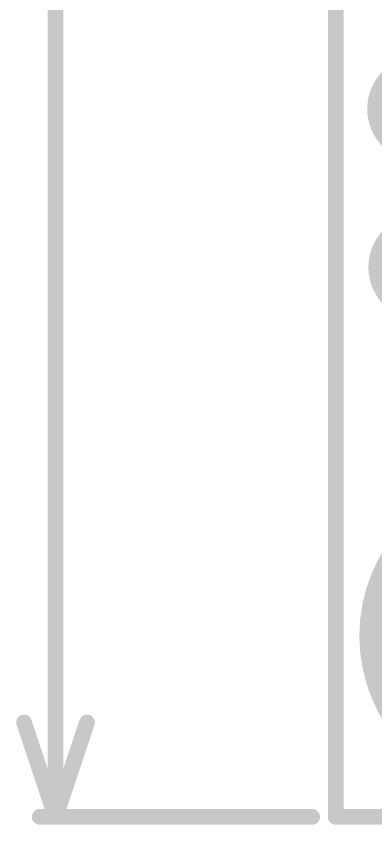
# Model space of a CAD drawing. Header units: millimetres. Extents: x 0.78 to 3.29, y 2.96 to 5.31.
# Drawn here: x 0.781 to 1.009, y 2.958 to 3.471 of the extents above; entities that cross this region are included whole.
import ezdxf

# ---------------------------------------------------------------- set-up
doc = ezdxf.new("R2010")
doc.units = ezdxf.units.MM
doc.header["$MEASUREMENT"] = 0
for name, color, linetype in [('BottomLayer', 5, 'Continuous'), ('BottomSolder', 6, 'Continuous'), ('Mechanical1', 6, 'Continuous'), ('Mechanical2', 216, 'Continuous'), ('MultiLayer', 9, 'Continuous'), ('TopLayer', 1, 'Continuous'), ('TopPaste', 8, 'Continuous'), ('TopSolder', 216, 'Continuous')]:
    doc.layers.add(name, color=color, linetype=linetype)

# ---------------------------------------------------------------- blocks, each defined once
blk = doc.blocks.new('S______64')
at = {"layer": 'TopLayer', "const_width": 0.03}
blk.add_lwpolyline([(-0.015, 0, 1), (0.015, 0, 1)], format="xyb", close=True, dxfattribs=at)
at = {"layer": 'TopPaste', "const_width": 0.03}
blk.add_lwpolyline([(-0.015, 0, 1), (0.015, 0, 1)], format="xyb", close=True, dxfattribs=at)
at = {"layer": 'TopSolder', "const_width": 0.034}
blk.add_lwpolyline([(-0.017, 0, 1), (0.017, 0, 1)], format="xyb", close=True, dxfattribs=at)
blk = doc.blocks.new('S______65')
at = {"layer": 'TopLayer', "const_width": 0.03}
blk.add_lwpolyline([(-0.015, 0, 1), (0.015, 0, 1)], format="xyb", close=True, dxfattribs=at)
at = {"layer": 'TopPaste', "const_width": 0.03}
blk.add_lwpolyline([(-0.015, 0, 1), (0.015, 0, 1)], format="xyb", close=True, dxfattribs=at)
at = {"layer": 'TopSolder', "const_width": 0.034}
blk.add_lwpolyline([(-0.017, 0, 1), (0.017, 0, 1)], format="xyb", close=True, dxfattribs=at)

msp = doc.modelspace()

# ---------------------------------------------------------------- linework, layer by layer
at = {"layer": 'BottomLayer', "const_width": 0.1}
msp.add_lwpolyline([(1.053, 3.078, 1), (1.153, 3.078, 1)], format="xyb", close=True, dxfattribs=at)
at = {"layer": 'BottomSolder', "const_width": 0.104}
msp.add_lwpolyline([(1.051, 3.078, 1), (1.155, 3.078, 1)], format="xyb", close=True, dxfattribs=at)
at = {"layer": 'Mechanical1', "const_width": 0.01}
for points in [[(0.806, 2.963), (0.806, 3.74359)], [(0.786, 3.023), (0.806, 2.963)], [(0.806, 2.963), (0.826, 3.023)], [(0.796, 2.963), (0.969, 2.963)]]:
    msp.add_lwpolyline(points, dxfattribs=at)
at = {"layer": 'Mechanical1', "const_width": 0.005}
for points in [[(0.7835, 3.023, 1), (0.7885, 3.023, 1)], [(0.8235, 3.023, 1), (0.8285, 3.023, 1)], [(0.7935, 2.963, 1), (0.7985, 2.963, 1)], [(0.8035, 2.963, 1), (0.8085, 2.963, 1)], [(0.8035, 2.963, 1), (0.8085, 2.963, 1)], [(0.8035, 2.963, 1), (0.8085, 2.963, 1)], [(0.9665, 2.963, 1), (0.9715, 2.963, 1)]]:
    msp.add_lwpolyline(points, format="xyb", close=True, dxfattribs=at)
at = {"layer": 'Mechanical2', "const_width": 0.01}
for points in [[(0.984, 5.128), (0.984, 2.963)], [(0.984, 2.963), (3.284, 2.963)]]:
    msp.add_lwpolyline(points, dxfattribs=at)
at = {"layer": 'Mechanical2', "const_width": 0.005}
msp.add_lwpolyline([(0.9815, 2.963, 1), (0.9865, 2.963, 1)], format="xyb", close=True, dxfattribs=at)
msp.add_lwpolyline([(0.9815, 2.963, 1), (0.9865, 2.963, 1)], format="xyb", close=True, dxfattribs=at)
at = {"layer": 'MultiLayer', "const_width": 0.1}
msp.add_lwpolyline([(1.053, 3.078, 1), (1.153, 3.078, 1)], format="xyb", close=True, dxfattribs=at)
at = {"layer": 'TopLayer', "const_width": 0.1}
msp.add_lwpolyline([(1.053, 3.078, 1), (1.153, 3.078, 1)], format="xyb", close=True, dxfattribs=at)
at = {"layer": 'TopSolder', "const_width": 0.104}
msp.add_lwpolyline([(1.051, 3.078, 1), (1.155, 3.078, 1)], format="xyb", close=True, dxfattribs=at)

# ---------------------------------------------------------------- block references
for name, p in [('S______65', (1.038, 3.41248)), ('S______64', (1.03873, 3.312))]:
    msp.add_blockref(name, p)

doc.saveas('drawing.dxf')
